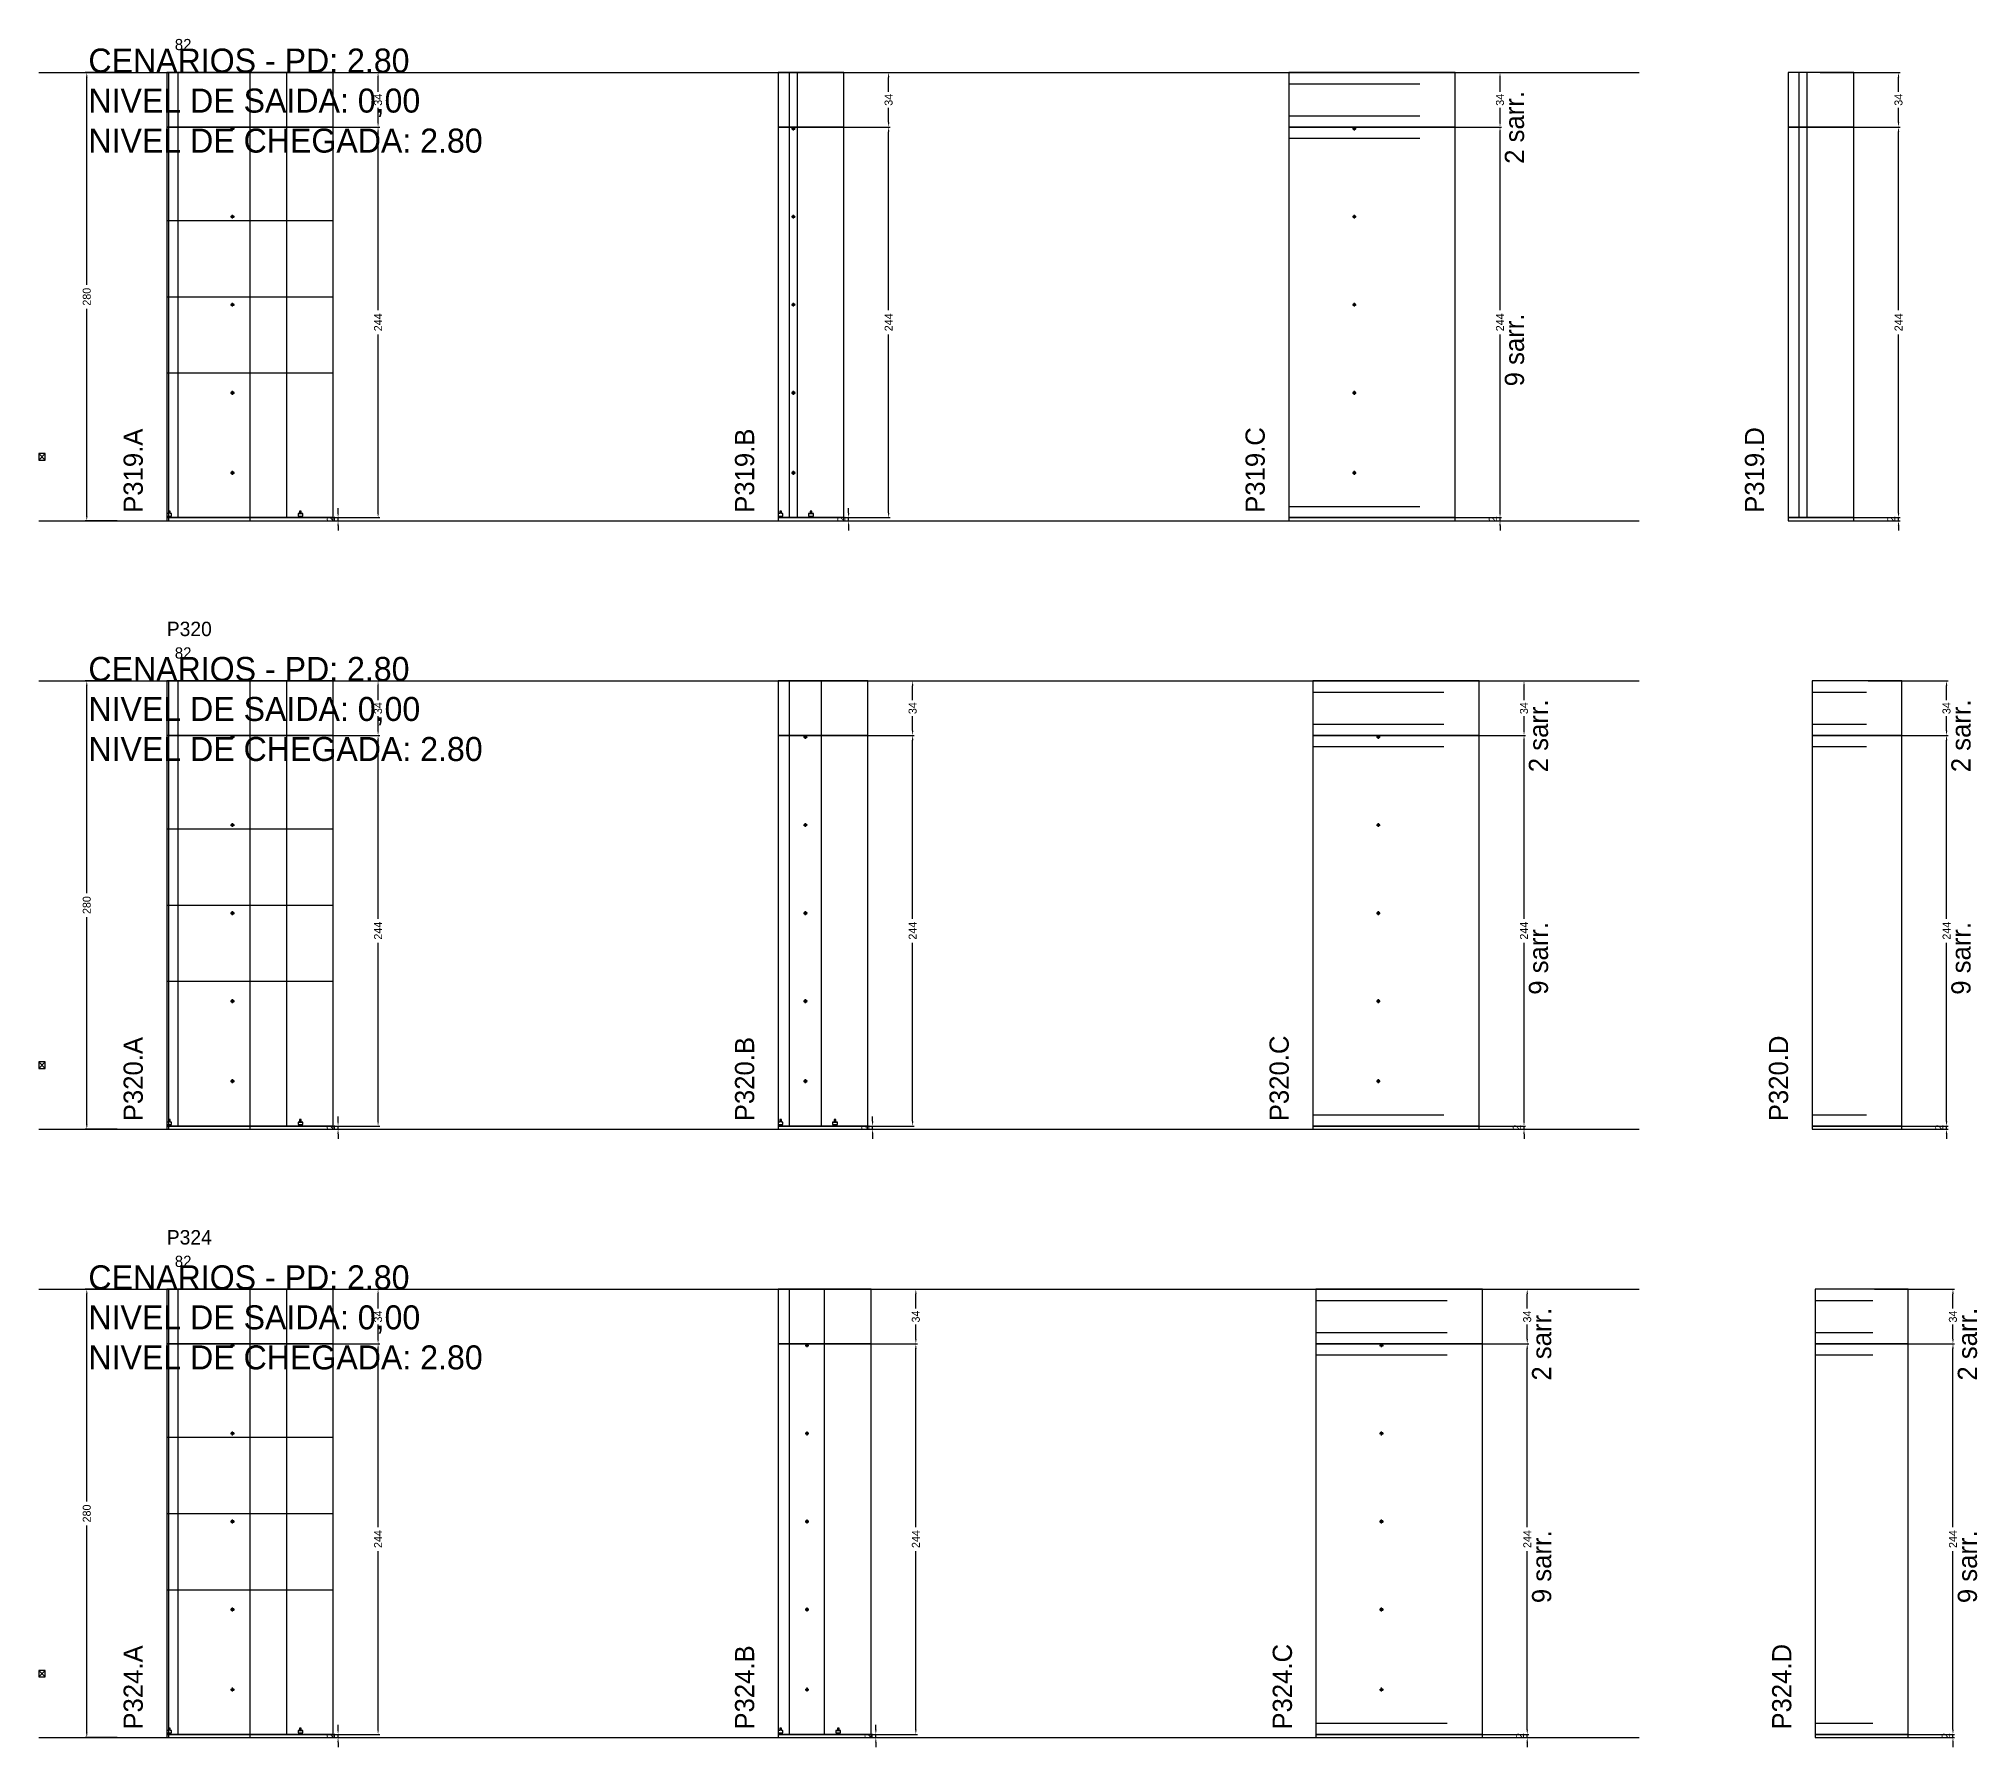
# Model space of a CAD drawing. Header units: centimetres. Extents: x -12000 to 4089, y -6086 to 2114.
# Drawn here: x -7000 to -5789, y -3046 to -1979 of the extents above; entities that cross this region are included whole.
import ezdxf

# ---------------------------------------------------------------- set-up
doc = ezdxf.new("R2010")
doc.units = ezdxf.units.CM
doc.linetypes.add('DASHED', pattern=[2, -2])
for name, color, linetype in [('CHAPA', 140, 'Continuous'), ('COTA', 241, 'Continuous'), ('COTAS FURACAO', 16, 'Continuous'), ('Madeira', 30, 'Continuous'), ('MEIO_PONT', 160, 'Continuous'), ('NOMENCLATURA', 7, 'Continuous'), ('Nível', 160, 'Continuous'), ('Painéis', 200, 'Continuous'), ('Perfil Metálico', 150, 'Continuous'), ('SARR_2.2x7', 40, 'Continuous'), ('texto', 7, 'Continuous'), ('TEXTO_GERAL', 7, 'Continuous')]:
    doc.layers.add(name, color=color, linetype=linetype)
doc.dimstyles.new('PAINEL-NOVA', dxfattribs={"dimtxt": 5, "dimasz": 3, "dimexe": 1, "dimexo": 1, "dimgap": 1, "dimtad": 1, "dimcen": 2.5, "dimazin": 3, "dimtfac": 1, "dimtmove": 0, "dimatfit": 3})

# ---------------------------------------------------------------- blocks, each defined once
blk = doc.blocks.new('_CLOSEDFILLED')
at = {"color": 0, "linetype": 'BYBLOCK'}
blk.add_solid([(-1, 0.16), (0, 0), (-1, -0.16)], dxfattribs=at)
blk = doc.blocks.new('*D131')
for p, q in [((-6951, -2000), (-6971, -2000)), ((-6970, -2132.5), (-6970, -2003)), ((-6970, -2277), (-6970, -2147.5)), ((-6951, -2280), (-6971, -2280))]:
    blk.add_line(p, q)
at = {"layer": 'Defpoints'}
for p in [(-6950, -2000), (-6970, -2280), (-6950, -2280)]:
    blk.add_point(p, dxfattribs=at)
at = {"layer": 'COTA', "xscale": 3, "yscale": 3}
for p, rotation in [((-6970, -2000), 90), ((-6970, -2280), 270)]:
    blk.add_blockref('_CLOSEDFILLED', p, dxfattribs=dict(at, rotation=rotation))
at = {"layer": 'COTA', "insert": (-6970, -2140), "char_height": 5, "attachment_point": 5, "rotation": 90}
blk.add_mtext('280', dxfattribs=at)
blk = doc.blocks.new('MULDURA')
at = {"layer": 'Paineis'}
for p, q in [((0, 0), (4, 4)), ((4, 0), (0, 4))]:
    blk.add_line(p, q, dxfattribs=at)
blk.add_lwpolyline([(0, 0), (4, 0), (4, 4), (0, 4)], close=True, dxfattribs=at)
blk = doc.blocks.new('*D133')
for p, q in [((-6837, -2034), (-6787, -2034)), ((-6788, -2148.5), (-6788, -2037)), ((-6788, -2275), (-6788, -2163.5)), ((-6837, -2278), (-6787, -2278))]:
    blk.add_line(p, q)
at = {"layer": 'Defpoints'}
for p in [(-6838, -2034), (-6838, -2278), (-6788, -2278)]:
    blk.add_point(p, dxfattribs=at)
at = {"layer": 'COTA', "xscale": 3, "yscale": 3}
for p, rotation in [((-6788, -2034), 90), ((-6788, -2278), 270)]:
    blk.add_blockref('_CLOSEDFILLED', p, dxfattribs=dict(at, rotation=rotation))
at = {"layer": 'COTA', "insert": (-6788, -2156), "char_height": 5, "attachment_point": 5, "rotation": 90}
blk.add_mtext('244', dxfattribs=at)
blk = doc.blocks.new('*D134')
for p, q in [((-6837, -2000), (-6787, -2000)), ((-6788, -2012), (-6788, -2003)), ((-6788, -2031), (-6788, -2022)), ((-6837, -2034), (-6787, -2034))]:
    blk.add_line(p, q)
at = {"layer": 'Defpoints'}
for p in [(-6838, -2000), (-6838, -2034), (-6788, -2034)]:
    blk.add_point(p, dxfattribs=at)
at = {"layer": 'COTA', "xscale": 3, "yscale": 3}
for p, rotation in [((-6788, -2000), 90), ((-6788, -2034), 270)]:
    blk.add_blockref('_CLOSEDFILLED', p, dxfattribs=dict(at, rotation=rotation))
at = {"layer": 'COTA', "insert": (-6788, -2017), "char_height": 5, "attachment_point": 5, "rotation": 90}
blk.add_mtext('34', dxfattribs=at)
blk = doc.blocks.new('SLIPTEE')
at = {"layer": 'Paineis'}
blk.add_lwpolyline([(0, 0), (3, 0), (3, 1.5), (2, 1.5), (2, 3), (1, 3), (1, 1.5), (0, 1.5)], close=True, dxfattribs=at)
blk = doc.blocks.new('SLIPTDD')
at = {"layer": 'Paineis'}
blk.add_line((0, 1.5), (3, 1.5), dxfattribs=at)
blk.add_lwpolyline([(0, 0), (3, 0), (3, 1.5), (2, 1.5), (2, 3), (1, 3), (1, 1.5), (0, 1.5)], close=True, dxfattribs=at)
blk = doc.blocks.new('furacao')
at = {"layer": 'COTAS FURACAO'}
for p, q in [((-1.2, 0), (1.2, 0)), ((0, -1.2), (0, 1.2))]:
    blk.add_line(p, q, dxfattribs=at)
blk.add_circle((0, 0), 0.8, dxfattribs=at)
blk = doc.blocks.new('*D136')
for p, q in [((-6518, -2034), (-6468, -2034)), ((-6469, -2148.5), (-6469, -2037)), ((-6469, -2275), (-6469, -2163.5)), ((-6518, -2278), (-6468, -2278))]:
    blk.add_line(p, q)
at = {"layer": 'Defpoints'}
for p in [(-6519, -2034), (-6519, -2278), (-6469, -2278)]:
    blk.add_point(p, dxfattribs=at)
at = {"layer": 'COTA', "xscale": 3, "yscale": 3}
for p, rotation in [((-6469, -2034), 90), ((-6469, -2278), 270)]:
    blk.add_blockref('_CLOSEDFILLED', p, dxfattribs=dict(at, rotation=rotation))
at = {"layer": 'COTA', "insert": (-6469, -2156), "char_height": 5, "attachment_point": 5, "rotation": 90}
blk.add_mtext('244', dxfattribs=at)
blk = doc.blocks.new('*D137')
for p, q in [((-6518, -2000), (-6468, -2000)), ((-6469, -2012), (-6469, -2003)), ((-6469, -2031), (-6469, -2022)), ((-6518, -2034), (-6468, -2034))]:
    blk.add_line(p, q)
at = {"layer": 'Defpoints'}
for p in [(-6519, -2000), (-6519, -2034), (-6469, -2034)]:
    blk.add_point(p, dxfattribs=at)
at = {"layer": 'COTA', "xscale": 3, "yscale": 3}
for p, rotation in [((-6469, -2000), 90), ((-6469, -2034), 270)]:
    blk.add_blockref('_CLOSEDFILLED', p, dxfattribs=dict(at, rotation=rotation))
at = {"layer": 'COTA', "insert": (-6469, -2017), "char_height": 5, "attachment_point": 5, "rotation": 90}
blk.add_mtext('34', dxfattribs=at)
blk = doc.blocks.new('*D139')
for p, q in [((-6136, -2034), (-6086, -2034)), ((-6087, -2148.5), (-6087, -2037)), ((-6087, -2275), (-6087, -2163.5)), ((-6136, -2278), (-6086, -2278))]:
    blk.add_line(p, q)
at = {"layer": 'Defpoints'}
for p in [(-6137, -2034), (-6137, -2278), (-6087, -2278)]:
    blk.add_point(p, dxfattribs=at)
at = {"layer": 'COTA', "xscale": 3, "yscale": 3}
for p, rotation in [((-6087, -2034), 90), ((-6087, -2278), 270)]:
    blk.add_blockref('_CLOSEDFILLED', p, dxfattribs=dict(at, rotation=rotation))
at = {"layer": 'COTA', "insert": (-6087, -2156), "char_height": 5, "attachment_point": 5, "rotation": 90}
blk.add_mtext('244', dxfattribs=at)
blk = doc.blocks.new('*D140')
for p, q in [((-6136, -2000), (-6086, -2000)), ((-6087, -2012), (-6087, -2003)), ((-6087, -2031), (-6087, -2022)), ((-6136, -2034), (-6086, -2034))]:
    blk.add_line(p, q)
at = {"layer": 'Defpoints'}
for p in [(-6137, -2000), (-6137, -2034), (-6087, -2034)]:
    blk.add_point(p, dxfattribs=at)
at = {"layer": 'COTA', "xscale": 3, "yscale": 3}
for p, rotation in [((-6087, -2000), 90), ((-6087, -2034), 270)]:
    blk.add_blockref('_CLOSEDFILLED', p, dxfattribs=dict(at, rotation=rotation))
at = {"layer": 'COTA', "insert": (-6087, -2017), "char_height": 5, "attachment_point": 5, "rotation": 90}
blk.add_mtext('34', dxfattribs=at)
blk = doc.blocks.new('*D142')
for p, q in [((-5887, -2034), (-5837, -2034)), ((-5838, -2148.5), (-5838, -2037)), ((-5838, -2275), (-5838, -2163.5)), ((-5887, -2278), (-5837, -2278))]:
    blk.add_line(p, q)
at = {"layer": 'Defpoints'}
for p in [(-5888, -2034), (-5888, -2278), (-5838, -2278)]:
    blk.add_point(p, dxfattribs=at)
at = {"layer": 'COTA', "xscale": 3, "yscale": 3}
for p, rotation in [((-5838, -2034), 90), ((-5838, -2278), 270)]:
    blk.add_blockref('_CLOSEDFILLED', p, dxfattribs=dict(at, rotation=rotation))
at = {"layer": 'COTA', "insert": (-5838, -2156), "char_height": 5, "attachment_point": 5, "rotation": 90}
blk.add_mtext('244', dxfattribs=at)
blk = doc.blocks.new('*D143')
for p, q in [((-5887, -2000), (-5837, -2000)), ((-5838, -2012), (-5838, -2003)), ((-5838, -2031), (-5838, -2022)), ((-5887, -2034), (-5837, -2034))]:
    blk.add_line(p, q)
at = {"layer": 'Defpoints'}
for p in [(-5888, -2000), (-5888, -2034), (-5838, -2034)]:
    blk.add_point(p, dxfattribs=at)
at = {"layer": 'COTA', "xscale": 3, "yscale": 3}
for p, rotation in [((-5838, -2000), 90), ((-5838, -2034), 270)]:
    blk.add_blockref('_CLOSEDFILLED', p, dxfattribs=dict(at, rotation=rotation))
at = {"layer": 'COTA', "insert": (-5838, -2017), "char_height": 5, "attachment_point": 5, "rotation": 90}
blk.add_mtext('34', dxfattribs=at)
blk = doc.blocks.new('*D157')
for p, q in [((-6951, -2380), (-6971, -2380)), ((-6970, -2512.5), (-6970, -2383)), ((-6970, -2657), (-6970, -2527.5)), ((-6951, -2660), (-6971, -2660))]:
    blk.add_line(p, q)
at = {"layer": 'Defpoints'}
for p in [(-6950, -2380), (-6970, -2660), (-6950, -2660)]:
    blk.add_point(p, dxfattribs=at)
at = {"layer": 'COTA', "xscale": 3, "yscale": 3}
for p, rotation in [((-6970, -2380), 90), ((-6970, -2660), 270)]:
    blk.add_blockref('_CLOSEDFILLED', p, dxfattribs=dict(at, rotation=rotation))
at = {"layer": 'COTA', "insert": (-6970, -2520), "char_height": 5, "attachment_point": 5, "rotation": 90}
blk.add_mtext('280', dxfattribs=at)
blk = doc.blocks.new('*D159')
for p, q in [((-6837, -2414), (-6787, -2414)), ((-6788, -2528.5), (-6788, -2417)), ((-6788, -2655), (-6788, -2543.5)), ((-6837, -2658), (-6787, -2658))]:
    blk.add_line(p, q)
at = {"layer": 'Defpoints'}
for p in [(-6838, -2414), (-6838, -2658), (-6788, -2658)]:
    blk.add_point(p, dxfattribs=at)
at = {"layer": 'COTA', "xscale": 3, "yscale": 3}
for p, rotation in [((-6788, -2414), 90), ((-6788, -2658), 270)]:
    blk.add_blockref('_CLOSEDFILLED', p, dxfattribs=dict(at, rotation=rotation))
at = {"layer": 'COTA', "insert": (-6788, -2536), "char_height": 5, "attachment_point": 5, "rotation": 90}
blk.add_mtext('244', dxfattribs=at)
blk = doc.blocks.new('*D160')
for p, q in [((-6837, -2380), (-6787, -2380)), ((-6788, -2392), (-6788, -2383)), ((-6788, -2411), (-6788, -2402)), ((-6837, -2414), (-6787, -2414))]:
    blk.add_line(p, q)
at = {"layer": 'Defpoints'}
for p in [(-6838, -2380), (-6838, -2414), (-6788, -2414)]:
    blk.add_point(p, dxfattribs=at)
at = {"layer": 'COTA', "xscale": 3, "yscale": 3}
for p, rotation in [((-6788, -2380), 90), ((-6788, -2414), 270)]:
    blk.add_blockref('_CLOSEDFILLED', p, dxfattribs=dict(at, rotation=rotation))
at = {"layer": 'COTA', "insert": (-6788, -2397), "char_height": 5, "attachment_point": 5, "rotation": 90}
blk.add_mtext('34', dxfattribs=at)
blk = doc.blocks.new('*D162')
for p, q in [((-6503, -2414), (-6453, -2414)), ((-6454, -2528.5), (-6454, -2417)), ((-6454, -2655), (-6454, -2543.5)), ((-6503, -2658), (-6453, -2658))]:
    blk.add_line(p, q)
at = {"layer": 'Defpoints'}
for p in [(-6504, -2414), (-6504, -2658), (-6454, -2658)]:
    blk.add_point(p, dxfattribs=at)
at = {"layer": 'COTA', "xscale": 3, "yscale": 3}
for p, rotation in [((-6454, -2414), 90), ((-6454, -2658), 270)]:
    blk.add_blockref('_CLOSEDFILLED', p, dxfattribs=dict(at, rotation=rotation))
at = {"layer": 'COTA', "insert": (-6454, -2536), "char_height": 5, "attachment_point": 5, "rotation": 90}
blk.add_mtext('244', dxfattribs=at)
blk = doc.blocks.new('*D163')
for p, q in [((-6503, -2380), (-6453, -2380)), ((-6454, -2392), (-6454, -2383)), ((-6454, -2411), (-6454, -2402)), ((-6503, -2414), (-6453, -2414))]:
    blk.add_line(p, q)
at = {"layer": 'Defpoints'}
for p in [(-6504, -2380), (-6504, -2414), (-6454, -2414)]:
    blk.add_point(p, dxfattribs=at)
at = {"layer": 'COTA', "xscale": 3, "yscale": 3}
for p, rotation in [((-6454, -2380), 90), ((-6454, -2414), 270)]:
    blk.add_blockref('_CLOSEDFILLED', p, dxfattribs=dict(at, rotation=rotation))
at = {"layer": 'COTA', "insert": (-6454, -2397), "char_height": 5, "attachment_point": 5, "rotation": 90}
blk.add_mtext('34', dxfattribs=at)
blk = doc.blocks.new('*D165')
for p, q in [((-6121, -2414), (-6071, -2414)), ((-6072, -2528.5), (-6072, -2417)), ((-6072, -2655), (-6072, -2543.5)), ((-6121, -2658), (-6071, -2658))]:
    blk.add_line(p, q)
at = {"layer": 'Defpoints'}
for p in [(-6122, -2414), (-6122, -2658), (-6072, -2658)]:
    blk.add_point(p, dxfattribs=at)
at = {"layer": 'COTA', "xscale": 3, "yscale": 3}
for p, rotation in [((-6072, -2414), 90), ((-6072, -2658), 270)]:
    blk.add_blockref('_CLOSEDFILLED', p, dxfattribs=dict(at, rotation=rotation))
at = {"layer": 'COTA', "insert": (-6072, -2536), "char_height": 5, "attachment_point": 5, "rotation": 90}
blk.add_mtext('244', dxfattribs=at)
blk = doc.blocks.new('*D166')
for p, q in [((-6121, -2380), (-6071, -2380)), ((-6072, -2392), (-6072, -2383)), ((-6072, -2411), (-6072, -2402)), ((-6121, -2414), (-6071, -2414))]:
    blk.add_line(p, q)
at = {"layer": 'Defpoints'}
for p in [(-6122, -2380), (-6122, -2414), (-6072, -2414)]:
    blk.add_point(p, dxfattribs=at)
at = {"layer": 'COTA', "xscale": 3, "yscale": 3}
for p, rotation in [((-6072, -2380), 90), ((-6072, -2414), 270)]:
    blk.add_blockref('_CLOSEDFILLED', p, dxfattribs=dict(at, rotation=rotation))
at = {"layer": 'COTA', "insert": (-6072, -2397), "char_height": 5, "attachment_point": 5, "rotation": 90}
blk.add_mtext('34', dxfattribs=at)
blk = doc.blocks.new('*D168')
for p, q in [((-5857, -2414), (-5807, -2414)), ((-5808, -2528.5), (-5808, -2417)), ((-5808, -2655), (-5808, -2543.5)), ((-5857, -2658), (-5807, -2658))]:
    blk.add_line(p, q)
at = {"layer": 'Defpoints'}
for p in [(-5858, -2414), (-5858, -2658), (-5808, -2658)]:
    blk.add_point(p, dxfattribs=at)
at = {"layer": 'COTA', "xscale": 3, "yscale": 3}
for p, rotation in [((-5808, -2414), 90), ((-5808, -2658), 270)]:
    blk.add_blockref('_CLOSEDFILLED', p, dxfattribs=dict(at, rotation=rotation))
at = {"layer": 'COTA', "insert": (-5808, -2536), "char_height": 5, "attachment_point": 5, "rotation": 90}
blk.add_mtext('244', dxfattribs=at)
blk = doc.blocks.new('*D169')
for p, q in [((-5857, -2380), (-5807, -2380)), ((-5808, -2392), (-5808, -2383)), ((-5808, -2411), (-5808, -2402)), ((-5857, -2414), (-5807, -2414))]:
    blk.add_line(p, q)
at = {"layer": 'Defpoints'}
for p in [(-5858, -2380), (-5858, -2414), (-5808, -2414)]:
    blk.add_point(p, dxfattribs=at)
at = {"layer": 'COTA', "xscale": 3, "yscale": 3}
for p, rotation in [((-5808, -2380), 90), ((-5808, -2414), 270)]:
    blk.add_blockref('_CLOSEDFILLED', p, dxfattribs=dict(at, rotation=rotation))
at = {"layer": 'COTA', "insert": (-5808, -2397), "char_height": 5, "attachment_point": 5, "rotation": 90}
blk.add_mtext('34', dxfattribs=at)
blk = doc.blocks.new('*D183')
for p, q in [((-6951, -2760), (-6971, -2760)), ((-6970, -2892.5), (-6970, -2763)), ((-6970, -3037), (-6970, -2907.5)), ((-6951, -3040), (-6971, -3040))]:
    blk.add_line(p, q)
at = {"layer": 'Defpoints'}
for p in [(-6950, -2760), (-6970, -3040), (-6950, -3040)]:
    blk.add_point(p, dxfattribs=at)
at = {"layer": 'COTA', "xscale": 3, "yscale": 3}
for p, rotation in [((-6970, -2760), 90), ((-6970, -3040), 270)]:
    blk.add_blockref('_CLOSEDFILLED', p, dxfattribs=dict(at, rotation=rotation))
at = {"layer": 'COTA', "insert": (-6970, -2900), "char_height": 5, "attachment_point": 5, "rotation": 90}
blk.add_mtext('280', dxfattribs=at)
blk = doc.blocks.new('*D185')
for p, q in [((-6837, -2794), (-6787, -2794)), ((-6788, -2908.5), (-6788, -2797)), ((-6788, -3035), (-6788, -2923.5)), ((-6837, -3038), (-6787, -3038))]:
    blk.add_line(p, q)
at = {"layer": 'Defpoints'}
for p in [(-6838, -2794), (-6838, -3038), (-6788, -3038)]:
    blk.add_point(p, dxfattribs=at)
at = {"layer": 'COTA', "xscale": 3, "yscale": 3}
for p, rotation in [((-6788, -2794), 90), ((-6788, -3038), 270)]:
    blk.add_blockref('_CLOSEDFILLED', p, dxfattribs=dict(at, rotation=rotation))
at = {"layer": 'COTA', "insert": (-6788, -2916), "char_height": 5, "attachment_point": 5, "rotation": 90}
blk.add_mtext('244', dxfattribs=at)
blk = doc.blocks.new('*D186')
for p, q in [((-6837, -2760), (-6787, -2760)), ((-6788, -2772), (-6788, -2763)), ((-6788, -2791), (-6788, -2782)), ((-6837, -2794), (-6787, -2794))]:
    blk.add_line(p, q)
at = {"layer": 'Defpoints'}
for p in [(-6838, -2760), (-6838, -2794), (-6788, -2794)]:
    blk.add_point(p, dxfattribs=at)
at = {"layer": 'COTA', "xscale": 3, "yscale": 3}
for p, rotation in [((-6788, -2760), 90), ((-6788, -2794), 270)]:
    blk.add_blockref('_CLOSEDFILLED', p, dxfattribs=dict(at, rotation=rotation))
at = {"layer": 'COTA', "insert": (-6788, -2777), "char_height": 5, "attachment_point": 5, "rotation": 90}
blk.add_mtext('34', dxfattribs=at)
blk = doc.blocks.new('*D188')
for p, q in [((-6501, -2794), (-6451, -2794)), ((-6452, -2908.5), (-6452, -2797)), ((-6452, -3035), (-6452, -2923.5)), ((-6501, -3038), (-6451, -3038))]:
    blk.add_line(p, q)
at = {"layer": 'Defpoints'}
for p in [(-6502, -2794), (-6502, -3038), (-6452, -3038)]:
    blk.add_point(p, dxfattribs=at)
at = {"layer": 'COTA', "xscale": 3, "yscale": 3}
for p, rotation in [((-6452, -2794), 90), ((-6452, -3038), 270)]:
    blk.add_blockref('_CLOSEDFILLED', p, dxfattribs=dict(at, rotation=rotation))
at = {"layer": 'COTA', "insert": (-6452, -2916), "char_height": 5, "attachment_point": 5, "rotation": 90}
blk.add_mtext('244', dxfattribs=at)
blk = doc.blocks.new('*D189')
for p, q in [((-6501, -2760), (-6451, -2760)), ((-6452, -2772), (-6452, -2763)), ((-6452, -2791), (-6452, -2782)), ((-6501, -2794), (-6451, -2794))]:
    blk.add_line(p, q)
at = {"layer": 'Defpoints'}
for p in [(-6502, -2760), (-6502, -2794), (-6452, -2794)]:
    blk.add_point(p, dxfattribs=at)
at = {"layer": 'COTA', "xscale": 3, "yscale": 3}
for p, rotation in [((-6452, -2760), 90), ((-6452, -2794), 270)]:
    blk.add_blockref('_CLOSEDFILLED', p, dxfattribs=dict(at, rotation=rotation))
at = {"layer": 'COTA', "insert": (-6452, -2777), "char_height": 5, "attachment_point": 5, "rotation": 90}
blk.add_mtext('34', dxfattribs=at)
blk = doc.blocks.new('*D191')
for p, q in [((-6119, -2794), (-6069, -2794)), ((-6070, -2908.5), (-6070, -2797)), ((-6070, -3035), (-6070, -2923.5)), ((-6119, -3038), (-6069, -3038))]:
    blk.add_line(p, q)
at = {"layer": 'Defpoints'}
for p in [(-6120, -2794), (-6120, -3038), (-6070, -3038)]:
    blk.add_point(p, dxfattribs=at)
at = {"layer": 'COTA', "xscale": 3, "yscale": 3}
for p, rotation in [((-6070, -2794), 90), ((-6070, -3038), 270)]:
    blk.add_blockref('_CLOSEDFILLED', p, dxfattribs=dict(at, rotation=rotation))
at = {"layer": 'COTA', "insert": (-6070, -2916), "char_height": 5, "attachment_point": 5, "rotation": 90}
blk.add_mtext('244', dxfattribs=at)
blk = doc.blocks.new('*D192')
for p, q in [((-6119, -2760), (-6069, -2760)), ((-6070, -2772), (-6070, -2763)), ((-6070, -2791), (-6070, -2782)), ((-6119, -2794), (-6069, -2794))]:
    blk.add_line(p, q)
at = {"layer": 'Defpoints'}
for p in [(-6120, -2760), (-6120, -2794), (-6070, -2794)]:
    blk.add_point(p, dxfattribs=at)
at = {"layer": 'COTA', "xscale": 3, "yscale": 3}
for p, rotation in [((-6070, -2760), 90), ((-6070, -2794), 270)]:
    blk.add_blockref('_CLOSEDFILLED', p, dxfattribs=dict(at, rotation=rotation))
at = {"layer": 'COTA', "insert": (-6070, -2777), "char_height": 5, "attachment_point": 5, "rotation": 90}
blk.add_mtext('34', dxfattribs=at)
blk = doc.blocks.new('*D194')
for p, q in [((-5853, -2794), (-5803, -2794)), ((-5804, -2908.5), (-5804, -2797)), ((-5804, -3035), (-5804, -2923.5)), ((-5853, -3038), (-5803, -3038))]:
    blk.add_line(p, q)
at = {"layer": 'Defpoints'}
for p in [(-5854, -2794), (-5854, -3038), (-5804, -3038)]:
    blk.add_point(p, dxfattribs=at)
at = {"layer": 'COTA', "xscale": 3, "yscale": 3}
for p, rotation in [((-5804, -2794), 90), ((-5804, -3038), 270)]:
    blk.add_blockref('_CLOSEDFILLED', p, dxfattribs=dict(at, rotation=rotation))
at = {"layer": 'COTA', "insert": (-5804, -2916), "char_height": 5, "attachment_point": 5, "rotation": 90}
blk.add_mtext('244', dxfattribs=at)
blk = doc.blocks.new('*D195')
for p, q in [((-5853, -2760), (-5803, -2760)), ((-5804, -2772), (-5804, -2763)), ((-5804, -2791), (-5804, -2782)), ((-5853, -2794), (-5803, -2794))]:
    blk.add_line(p, q)
at = {"layer": 'Defpoints'}
for p in [(-5854, -2760), (-5854, -2794), (-5804, -2794)]:
    blk.add_point(p, dxfattribs=at)
at = {"layer": 'COTA', "xscale": 3, "yscale": 3}
for p, rotation in [((-5804, -2760), 90), ((-5804, -2794), 270)]:
    blk.add_blockref('_CLOSEDFILLED', p, dxfattribs=dict(at, rotation=rotation))
at = {"layer": 'COTA', "insert": (-5804, -2777), "char_height": 5, "attachment_point": 5, "rotation": 90}
blk.add_mtext('34', dxfattribs=at)

msp = doc.modelspace()

# ---------------------------------------------------------------- linework, layer by layer
at = {"layer": 'CHAPA'}
for points in [[(-6920, -2280), (-6918.8, -2280), (-6918.8, -2000), (-6920, -2000)], [(-6920, -2660), (-6918.8, -2660), (-6918.8, -2380), (-6920, -2380)], [(-6920, -3040), (-6918.8, -3040), (-6918.8, -2760), (-6920, -2760)]]:
    msp.add_lwpolyline(points, close=True, dxfattribs=at)
at = {"layer": 'Madeira'}
for points in [[(-6920, -2092.4), (-6816, -2092.4)], [(-6920, -2187.6), (-6816, -2187.6)], [(-6920, -2472.4), (-6816, -2472.4)], [(-6920, -2567.6), (-6816, -2567.6)], [(-6920, -2852.4), (-6816, -2852.4)], [(-6920, -2947.6), (-6816, -2947.6)]]:
    msp.add_lwpolyline(points, dxfattribs=at)
at = {"layer": 'MEIO_PONT'}
for points in [[(-6920, -2140), (-6816, -2140)], [(-6920, -2520), (-6816, -2520)], [(-6920, -2900), (-6816, -2900)]]:
    msp.add_lwpolyline(points, dxfattribs=at)
at = {"layer": 'Nível', "linetype": 'DASHED'}
for points in [[(-7000, -2000), (-6000, -2000)], [(-7000, -2280), (-6000, -2280)], [(-7000, -2380), (-6000, -2380)], [(-7000, -2660), (-6000, -2660)], [(-7000, -2760), (-6000, -2760)], [(-7000, -3040), (-6000, -3040)]]:
    msp.add_lwpolyline(points, dxfattribs=at)
at = {"layer": 'Painéis'}
for points in [[(-6920, -2034), (-6816, -2034), (-6816, -2000), (-6920, -2000)], [(-6920, -2280), (-6816, -2280), (-6816, -2000), (-6920, -2000)], [(-6538, -2034), (-6497, -2034), (-6497, -2000), (-6538, -2000)], [(-6219, -2034), (-6115, -2034), (-6115, -2000), (-6219, -2000)], [(-5907, -2034), (-5866, -2034), (-5866, -2000), (-5907, -2000)], [(-6920, -2278), (-6816, -2278), (-6816, -2034), (-6920, -2034)], [(-6538, -2278), (-6497, -2278), (-6497, -2034), (-6538, -2034)], [(-6219, -2278), (-6115, -2278), (-6115, -2034), (-6219, -2034)], [(-5907, -2278), (-5866, -2278), (-5866, -2034), (-5907, -2034)], [(-6920, -2280), (-6816, -2280), (-6816, -2278), (-6920, -2278)], [(-6538, -2280), (-6497, -2280), (-6497, -2278), (-6538, -2278)], [(-6219, -2280), (-6115, -2280), (-6115, -2278), (-6219, -2278)], [(-5907, -2280), (-5866, -2280), (-5866, -2278), (-5907, -2278)], [(-6920, -2414), (-6816, -2414), (-6816, -2380), (-6920, -2380)], [(-6920, -2660), (-6816, -2660), (-6816, -2380), (-6920, -2380)], [(-6538, -2414), (-6482, -2414), (-6482, -2380), (-6538, -2380)], [(-6204, -2414), (-6100, -2414), (-6100, -2380), (-6204, -2380)], [(-5892, -2414), (-5836, -2414), (-5836, -2380), (-5892, -2380)], [(-6920, -2658), (-6816, -2658), (-6816, -2414), (-6920, -2414)], [(-6538, -2658), (-6482, -2658), (-6482, -2414), (-6538, -2414)], [(-6204, -2658), (-6100, -2658), (-6100, -2414), (-6204, -2414)], [(-5892, -2658), (-5836, -2658), (-5836, -2414), (-5892, -2414)], [(-6920, -2660), (-6816, -2660), (-6816, -2658), (-6920, -2658)], [(-6538, -2660), (-6482, -2660), (-6482, -2658), (-6538, -2658)], [(-6204, -2660), (-6100, -2660), (-6100, -2658), (-6204, -2658)], [(-5892, -2660), (-5836, -2660), (-5836, -2658), (-5892, -2658)], [(-6920, -2794), (-6816, -2794), (-6816, -2760), (-6920, -2760)], [(-6920, -3040), (-6816, -3040), (-6816, -2760), (-6920, -2760)], [(-6538, -2794), (-6480, -2794), (-6480, -2760), (-6538, -2760)], [(-6202, -2794), (-6098, -2794), (-6098, -2760), (-6202, -2760)], [(-5890, -2794), (-5832, -2794), (-5832, -2760), (-5890, -2760)], [(-6920, -3038), (-6816, -3038), (-6816, -2794), (-6920, -2794)], [(-6538, -3038), (-6480, -3038), (-6480, -2794), (-6538, -2794)], [(-6202, -3038), (-6098, -3038), (-6098, -2794), (-6202, -2794)], [(-5890, -3038), (-5832, -3038), (-5832, -2794), (-5890, -2794)], [(-6920, -3040), (-6816, -3040), (-6816, -3038), (-6920, -3038)], [(-6538, -3040), (-6480, -3040), (-6480, -3038), (-6538, -3038)], [(-6202, -3040), (-6098, -3040), (-6098, -3038), (-6202, -3038)], [(-5890, -3040), (-5832, -3040), (-5832, -3038), (-5890, -3038)]]:
    msp.add_lwpolyline(points, close=True, dxfattribs=at)
at = {"layer": 'Perfil Metálico'}
for p, q in [((-6868, -2280), (-6868, -2000)), ((-6868, -2660), (-6868, -2380)), ((-6868, -3040), (-6868, -2760))]:
    msp.add_line(p, q, dxfattribs=at)
at = {"layer": 'SARR_2.2x7'}
for points in [[(-6913, -2034), (-6913, -2000)], [(-6845, -2034), (-6845, -2000)], [(-6531, -2034), (-6531, -2000)], [(-6526, -2034), (-6526, -2000)], [(-6219, -2007), (-6137, -2007)], [(-5900, -2034), (-5900, -2000)], [(-5895, -2034), (-5895, -2000)], [(-6219, -2027), (-6137, -2027)], [(-6219, -2041), (-6137, -2041)], [(-6219, -2271), (-6137, -2271)], [(-6913, -2414), (-6913, -2380)], [(-6845, -2414), (-6845, -2380)], [(-6531, -2414), (-6531, -2380)], [(-6511, -2414), (-6511, -2380)], [(-6204, -2387), (-6122, -2387)], [(-5892, -2387), (-5858, -2387)], [(-6204, -2407), (-6122, -2407)], [(-5892, -2407), (-5858, -2407)], [(-6204, -2421), (-6122, -2421)], [(-5892, -2421), (-5858, -2421)], [(-6204, -2651), (-6122, -2651)], [(-5892, -2651), (-5858, -2651)], [(-6913, -2794), (-6913, -2760)], [(-6845, -2794), (-6845, -2760)], [(-6531, -2794), (-6531, -2760)], [(-6509, -2794), (-6509, -2760)], [(-6202, -2767), (-6120, -2767)], [(-5890, -2767), (-5854, -2767)], [(-6202, -2787), (-6120, -2787)], [(-5890, -2787), (-5854, -2787)], [(-6202, -2801), (-6120, -2801)], [(-5890, -2801), (-5854, -2801)], [(-6202, -3031), (-6120, -3031)], [(-5890, -3031), (-5854, -3031)]]:
    msp.add_lwpolyline(points, dxfattribs=at)
at = {"layer": 'SARR_2.2x7', "linetype": 'DASHED'}
for points in [[(-6913, -2278), (-6913, -2034)], [(-6845, -2278), (-6845, -2034)], [(-6531, -2278), (-6531, -2034)], [(-6526, -2278), (-6526, -2034)], [(-5900, -2278), (-5900, -2034)], [(-5895, -2278), (-5895, -2034)], [(-6913, -2658), (-6913, -2414)], [(-6845, -2658), (-6845, -2414)], [(-6531, -2658), (-6531, -2414)], [(-6511, -2658), (-6511, -2414)], [(-6913, -3038), (-6913, -2794)], [(-6845, -3038), (-6845, -2794)], [(-6531, -3038), (-6531, -2794)], [(-6509, -3038), (-6509, -2794)]]:
    msp.add_lwpolyline(points, dxfattribs=at)

# ---------------------------------------------------------------- block references
at = {"layer": 'COTA'}
for name, p in [('furacao', (-6879, -2035)), ('furacao', (-6528.5, -2035)), ('furacao', (-6178, -2035)), ('furacao', (-6879, -2090)), ('furacao', (-6528.5, -2090)), ('furacao', (-6178, -2090)), ('furacao', (-6879, -2145)), ('furacao', (-6528.5, -2145)), ('furacao', (-6178, -2145)), ('furacao', (-6879, -2200)), ('furacao', (-6528.5, -2200)), ('furacao', (-6178, -2200)), ('MULDURA', (-7000, -2242)), ('furacao', (-6879, -2250)), ('furacao', (-6528.5, -2250)), ('furacao', (-6178, -2250)), ('SLIPTEE', (-6920, -2277)), ('SLIPTDD', (-6838, -2277)), ('SLIPTEE', (-6538, -2277)), ('SLIPTDD', (-6519, -2277)), ('furacao', (-6879, -2415)), ('furacao', (-6521, -2415)), ('furacao', (-6163, -2415)), ('furacao', (-6879, -2470)), ('furacao', (-6521, -2470)), ('furacao', (-6163, -2470)), ('furacao', (-6879, -2525)), ('furacao', (-6521, -2525)), ('furacao', (-6163, -2525)), ('furacao', (-6879, -2580)), ('furacao', (-6521, -2580)), ('furacao', (-6163, -2580)), ('MULDURA', (-7000, -2622)), ('furacao', (-6879, -2630)), ('furacao', (-6521, -2630)), ('furacao', (-6163, -2630)), ('SLIPTEE', (-6920, -2657)), ('SLIPTDD', (-6838, -2657)), ('SLIPTEE', (-6538, -2657)), ('SLIPTDD', (-6504, -2657)), ('furacao', (-6879, -2795)), ('furacao', (-6520, -2795)), ('furacao', (-6161, -2795)), ('furacao', (-6879, -2850)), ('furacao', (-6520, -2850)), ('furacao', (-6161, -2850)), ('furacao', (-6879, -2905)), ('furacao', (-6520, -2905)), ('furacao', (-6161, -2905)), ('furacao', (-6879, -2960)), ('furacao', (-6520, -2960)), ('furacao', (-6161, -2960)), ('MULDURA', (-7000, -3002)), ('furacao', (-6879, -3010)), ('furacao', (-6520, -3010)), ('furacao', (-6161, -3010)), ('SLIPTEE', (-6920, -3037)), ('SLIPTDD', (-6838, -3037)), ('SLIPTEE', (-6538, -3037)), ('SLIPTDD', (-6502, -3037))]:
    msp.add_blockref(name, p, dxfattribs=at)

# ---------------------------------------------------------------- texts
at = {"layer": 'NOMENCLATURA'}
for s, p in [('CENARIOS - PD: 2.80', (-6969, -2000)), ('NIVEL DE SAIDA: 0,00', (-6969, -2025)), ('NIVEL DE CHEGADA: 2.80', (-6969, -2050)), ('CENARIOS - PD: 2.80', (-6969, -2380)), ('NIVEL DE SAIDA: 0,00', (-6969, -2405)), ('NIVEL DE CHEGADA: 2.80', (-6969, -2430)), ('CENARIOS - PD: 2.80', (-6969, -2760)), ('NIVEL DE SAIDA: 0,00', (-6969, -2785)), ('NIVEL DE CHEGADA: 2.80', (-6969, -2810))]:
    msp.add_text(s, height=15, dxfattribs=at).set_placement(p)
for s, p in [('2 sarr.', (-6072, -2057)), ('9 sarr.', (-6072, -2196)), ('P319.A', (-6935, -2275)), ('P319.B', (-6553, -2275)), ('P319.C', (-6234, -2275)), ('P319.D', (-5922, -2275)), ('2 sarr.', (-6057, -2437)), ('2 sarr.', (-5793, -2437)), ('9 sarr.', (-6057, -2576)), ('9 sarr.', (-5793, -2576)), ('P320.A', (-6935, -2655)), ('P320.B', (-6553, -2655)), ('P320.C', (-6219, -2655)), ('P320.D', (-5907, -2655)), ('2 sarr.', (-6055, -2817)), ('2 sarr.', (-5789, -2817)), ('9 sarr.', (-6055, -2956)), ('9 sarr.', (-5789, -2956)), ('P324.A', (-6935, -3035)), ('P324.B', (-6553, -3035)), ('P324.C', (-6217, -3035)), ('P324.D', (-5905, -3035))]:
    msp.add_text(s, height=12, rotation=90, dxfattribs=at).set_placement(p)
at = {"layer": 'texto'}
for p in [(-6915, -1986), (-6915, -2366), (-6915, -2746)]:
    msp.add_text('82', height=7, dxfattribs=at).set_placement(p)
at = {"layer": 'TEXTO_GERAL'}
for s, p in [('P320', (-6920, -2352)), ('P324', (-6920, -2732))]:
    msp.add_text(s, height=9, dxfattribs=at).set_placement(p)

# ---------------------------------------------------------------- dimensions: what is measured, and where the dimension line sits
at = {"layer": 'COTA'}
for base, p1, p2, picture, middle in [((-6970, -2280), (-6950, -2280), (-6950, -2000), '*D131', (-6970, -2140)), ((-6788, -2034), (-6838, -2034), (-6838, -2000), '*D134', (-6788, -2017)), ((-6469, -2034), (-6519, -2034), (-6519, -2000), '*D137', (-6469, -2017)), ((-6087, -2034), (-6137, -2034), (-6137, -2000), '*D140', (-6087, -2017)), ((-5838, -2034), (-5888, -2034), (-5888, -2000), '*D143', (-5838, -2017)), ((-6788, -2278), (-6838, -2278), (-6838, -2034), '*D133', (-6788, -2156)), ((-6469, -2278), (-6519, -2278), (-6519, -2034), '*D136', (-6469, -2156)), ((-6087, -2278), (-6137, -2278), (-6137, -2034), '*D139', (-6087, -2156)), ((-5838, -2278), (-5888, -2278), (-5888, -2034), '*D142', (-5838, -2156)), ((-6970, -2660), (-6950, -2660), (-6950, -2380), '*D157', (-6970, -2520)), ((-6788, -2414), (-6838, -2414), (-6838, -2380), '*D160', (-6788, -2397)), ((-6454, -2414), (-6504, -2414), (-6504, -2380), '*D163', (-6454, -2397)), ((-6072, -2414), (-6122, -2414), (-6122, -2380), '*D166', (-6072, -2397)), ((-5808, -2414), (-5858, -2414), (-5858, -2380), '*D169', (-5808, -2397)), ((-6788, -2658), (-6838, -2658), (-6838, -2414), '*D159', (-6788, -2536)), ((-6454, -2658), (-6504, -2658), (-6504, -2414), '*D162', (-6454, -2536)), ((-6072, -2658), (-6122, -2658), (-6122, -2414), '*D165', (-6072, -2536)), ((-5808, -2658), (-5858, -2658), (-5858, -2414), '*D168', (-5808, -2536)), ((-6970, -3040), (-6950, -3040), (-6950, -2760), '*D183', (-6970, -2900)), ((-6788, -2794), (-6838, -2794), (-6838, -2760), '*D186', (-6788, -2777)), ((-6452, -2794), (-6502, -2794), (-6502, -2760), '*D189', (-6452, -2777)), ((-6070, -2794), (-6120, -2794), (-6120, -2760), '*D192', (-6070, -2777)), ((-5804, -2794), (-5854, -2794), (-5854, -2760), '*D195', (-5804, -2777)), ((-6788, -3038), (-6838, -3038), (-6838, -2794), '*D185', (-6788, -2916)), ((-6452, -3038), (-6502, -3038), (-6502, -2794), '*D188', (-6452, -2916)), ((-6070, -3038), (-6120, -3038), (-6120, -2794), '*D191', (-6070, -2916)), ((-5804, -3038), (-5854, -3038), (-5854, -2794), '*D194', (-5804, -2916))]:
    dim = msp.add_linear_dim(base=base, p1=p1, p2=p2, angle=90, dimstyle='PAINEL-NOVA', dxfattribs=at)
    dim.commit()
    dim.dimension.update_dxf_attribs({"geometry": picture, "text_midpoint": middle})
for base, p1, p2 in [((-6813, -2280), (-6838, -2280), (-6838, -2278)), ((-6494, -2280), (-6519, -2280), (-6519, -2278)), ((-6087, -2280), (-6137, -2280), (-6137, -2278)), ((-5838, -2280), (-5888, -2280), (-5888, -2278)), ((-6813, -2660), (-6838, -2660), (-6838, -2658)), ((-6479, -2660), (-6504, -2660), (-6504, -2658)), ((-6072, -2660), (-6122, -2660), (-6122, -2658)), ((-5808, -2660), (-5858, -2660), (-5858, -2658)), ((-6813, -3040), (-6838, -3040), (-6838, -3038)), ((-6477, -3040), (-6502, -3040), (-6502, -3038)), ((-6070, -3040), (-6120, -3040), (-6120, -3038)), ((-5804, -3040), (-5854, -3040), (-5854, -3038))]:
    msp.add_linear_dim(base=base, p1=p1, p2=p2, angle=90, dimstyle='PAINEL-NOVA', dxfattribs=at).render()

doc.saveas('drawing.dxf')
